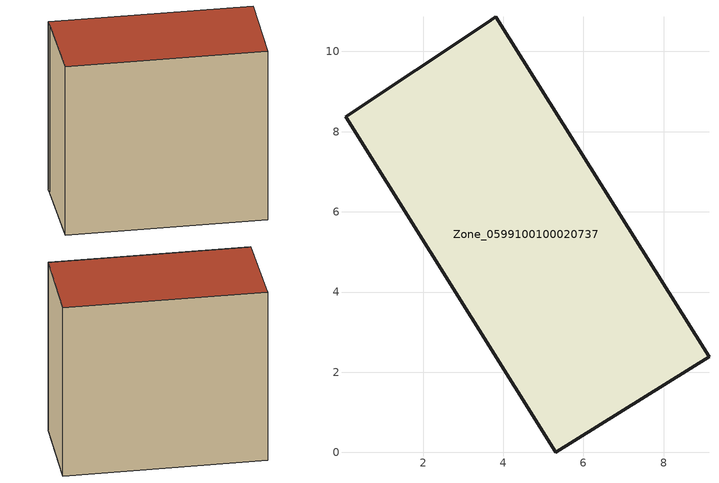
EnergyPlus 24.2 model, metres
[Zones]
Zone_0599100100020737
 floor ground (C_G): 5.31,0 0.07,8.38 3.56,10.69 3.82,10.87 9.13,2.39 z0
 wall outside (C_F): 9.13,2.39 3.82,10.87 3.56,10.69 0.07,8.38 5.31,0 9.13,2.39 z0:9.32
 roof outside (C_R): 0.07,8.38 5.31,0 9.13,2.39 3.82,10.87 3.56,10.69 z9.32
[BUILDING]
Pand.0599100100020737: North Axis=0; Terrain=City; Loads Convergence Tolerance Value=0.04; Temperature Convergence Tolerance Value=0.4; Solar Distribution=FullExterior; Maximum Number of Warmup Days=25; Minimum Number of Warmup Days=1
[Site:Location]
Rotterdam.The.Hague.AP_ZH_NLD Design_Conditions: Latitude=51.96; Longitude=4.45; Time Zone=1; Elevation=-4.5
[SITE:GROUNDTEMPERATURE:BUILDINGSURFACE]
18, 18, 18, 18, 18, 18, 18, 18, 18, 18, 18, 18
[MATERIAL] Thermal Absorptance=0.9; Solar Absorptance=0.7; Visible Absorptance=0.7
Name | Roughness | Thickness | Conductivity | Density | Specific Heat
G.TI.2015-2018 | MediumSmooth | 0.15 | 0.0428571 | 540 | 1210
F.TI.2015-2018 | Rough | 0.3 | 0.0666667 | 1920 | 840
R.TI.2015-2018 | MediumRough | 0.2 | 0.0333333 | 1500 | 1000
[CONSTRUCTION]
C_G: G.TI.2015-2018
C_F: F.TI.2015-2018
C_R: R.TI.2015-2018
[ZONE]
Zone_0599100100020737: Type=1; Multiplier=1; Ceiling Height=Autocalculate; Volume=Autocalculate; Floor Area=autocalculate; Part of Total Floor Area=Yes
[ZONEINFILTRATION:DESIGNFLOWRATE]
Infil_Zone_0599100100020737: Zone or ZoneList or Space or SpaceList=Zone_0599100100020737; Schedule=AlwaysOn; Design Flow Rate Calculation Method=Flow/Area; Flow Rate per Floor Area=0.0015; Constant Term Coefficient=1; Temperature Term Coefficient=0; Velocity Term Coefficient=0; Velocity Squared Term Coefficient=0
[HVACTEMPLATE:ZONE:IDEALLOADSAIRSYSTEM]
Zone_0599100100020737: Maximum Heating Supply Air Temperature=50; Minimum Cooling Supply Air Temperature=13; Maximum Heating Supply Air Humidity Ratio=0.0156; Minimum Cooling Supply Air Humidity Ratio=0.0077; Heating Limit=NoLimit; Cooling Limit=NoLimit; Dehumidification Control Type=ConstantSensibleHeatRatio; Cooling Sensible Heat Ratio=0.7; Dehumidification Setpoint=60; Humidification Control Type=None; Humidification Setpoint=30; Outdoor Air Method=None; Outdoor Air Flow Rate per Person=0.00944; Outdoor Air Flow Rate per Zone Floor Area=0; Outdoor Air Flow Rate per Zone=0; Demand Controlled Ventilation Type=None; Outdoor Air Economizer Type=NoEconomizer; Heat Recovery Type=None; Sensible Heat Recovery Effectiveness=0.7; Latent Heat Recovery Effectiveness=0.65
[ZONECONTROL:THERMOSTAT]
ThermostatControl_Zone_0599100100020737: Zone or ZoneList=Zone_0599100100020737; Control Type Schedule=DualSetpointControlType; Control 1=Thermostat_Zone_0599100100020737; Temperature Difference Between Cutout And Setpoint=0
[THERMOSTATSETPOINT:DUALSETPOINT]
Thermostat_Zone_0599100100020737: Heating Setpoint Temperature Schedule=HeatingSetpoint_Zone_0599100100020737; Cooling Setpoint Temperature Schedule=CoolingSetpoint_Zone_0599100100020737
[SCHEDULE:COMPACT]
HeatingSetpoint_Zone_0599100100020737: Through: 12/31, For: AllDays, Until: 24:00, 21
CoolingSetpoint_Zone_0599100100020737: Through: 12/31, For: AllDays, Until: 24:00, 24
DualSetpointControlType: Through: 12/31, For: AllDays, Until: 24:00, 4
AlwaysOn: Through: 12/31, For: AllDays, Until: 24:00, 1
